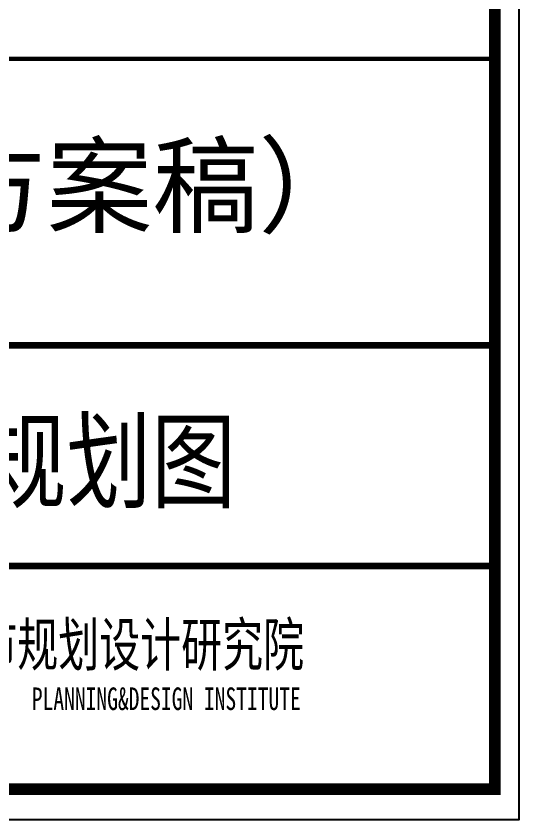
# Model space of a CAD drawing. Extents: x 2442 to 11417, y 1140 to 9206.
# Drawn here: x 10010 to 10647, y 2187 to 3205 of the extents above; entities that cross this region are included whole.
import ezdxf
from ezdxf.enums import TextEntityAlignment as Align

# ---------------------------------------------------------------- set-up
doc = ezdxf.new("R2010")
doc.units = 0
doc.header["$LTSCALE"] = 1000
doc.header["$MEASUREMENT"] = 0
doc.layers.add('DL-ZX', color=1, linetype='Continuous')
doc.layers.add('TK', color=7, linetype='Continuous')
doc.styles.add('HZ', font='', dxfattribs={"width": 0.8})
doc.styles.add('TKZ1', font='simhei.ttf', dxfattribs={"width": 0.85, "height": 15})
doc.styles.get('HZ').set_extended_font_data('SimSun')

msp = doc.modelspace()

# ---------------------------------------------------------------- linework, layer by layer
at = {"layer": 'DL-ZX', "color": 0}
msp.add_lwpolyline([(2441.5, 9205.8), (10646.6, 9205.8), (10646.6, 2187.2), (2441.5, 2187.2)], close=True, dxfattribs=at)
at = {"layer": 'DL-ZX', "color": 7, "const_width": 15}
msp.add_lwpolyline([(10616.1, 9151.6), (2485.3, 9151.6), (2485.3, 2226.2), (10616.1, 2226.2)], close=True, dxfattribs=at)
at = {"layer": 'TK', "linetype": 'Continuous', "const_width": 5.46, "flags": 128}
msp.add_lwpolyline([(6094.5, 3151.1), (10610.3, 3151.1), (6094.5, 3151.1)], dxfattribs=at)
at = {"layer": 'TK', "const_width": 8.3}
for points in [[(10610.3, 2788.3), (8288.8, 2788.3)], [(10616.1, 2508.8), (9380.9, 2508.8)]]:
    msp.add_lwpolyline(points, dxfattribs=at)

# ---------------------------------------------------------------- texts
at = {"layer": 'TK', "linetype": 'Continuous', "style": 'HZ'}
msp.add_text('(方案稿）', height=98.31, dxfattribs=at).set_placement((9847.6, 2941.4))
at = {"layer": 'TK', "style": 'TKZ1', "width": 0.7}
for s, height, p in [('上海同济城市规划设计研究院', 54.319, (10037.5, 2410.6)), ('PLANNING&DESIGN INSTITUTE', 28.592, (10200.2, 2340.7))]:
    msp.add_text(s, height=height, dxfattribs=at).set_placement(p, align=Align.MIDDLE)
at = {"layer": 'TK', "linetype": 'Continuous', "insert": (9537.5, 2691), "char_height": 98.31, "width": 10923.861, "attachment_point": 1, "style": 'HZ'}
msp.add_mtext('土地使用规划图', dxfattribs=at)

doc.saveas('drawing.dxf')
